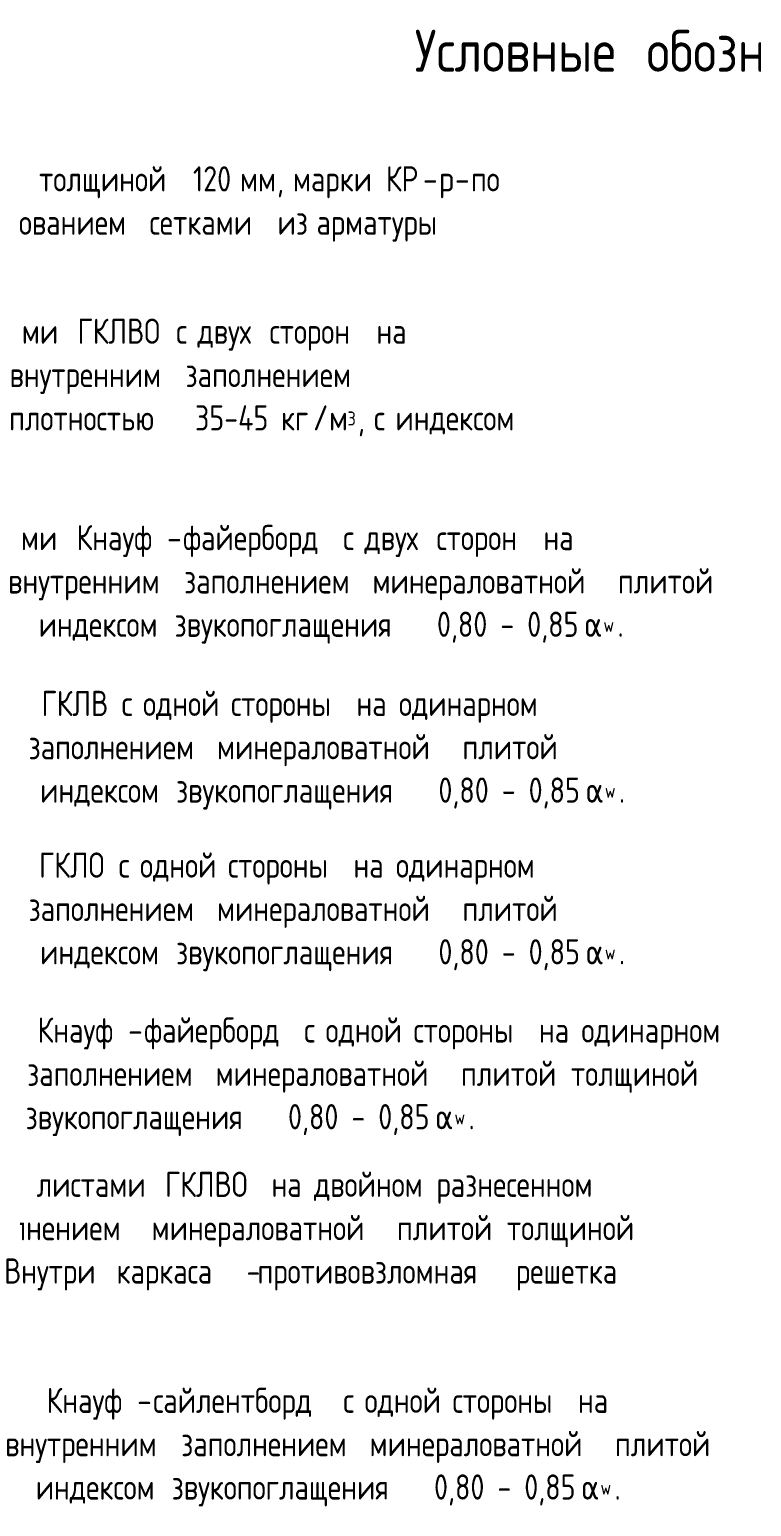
# Model space of a CAD drawing. Header units: millimetres. Extents: x -60946 to 138510, y -262288 to 24501.
# Drawn here: x 126574 to 130014, y -249444 to -242411 of the extents above; entities that cross this region are included whole.
import ezdxf

# ---------------------------------------------------------------- set-up
doc = ezdxf.new("R2010")
doc.units = ezdxf.units.MM
doc.layers.add('Аннотация', color=7, linetype='Continuous', lineweight=20)
doc.styles.add('GOST Common_3', font='', dxfattribs={"width": 0.9, "height": 200})
doc.styles.add('GOST Common_5', font='', dxfattribs={"width": 0.85, "height": 250})
doc.styles.add('GOST Common_7', font='', dxfattribs={"width": 0.9, "height": 120})
doc.styles.add('GOST Common_8', font='', dxfattribs={"width": 0.9, "height": 66.601161})
doc.styles.get('GOST Common_3').set_extended_font_data('GOST Common')
doc.styles.get('GOST Common_5').set_extended_font_data('GOST Common')
doc.styles.get('GOST Common_7').set_extended_font_data('GOST Common')
doc.styles.get('GOST Common_8').set_extended_font_data('GOST Common')

msp = doc.modelspace()

# ---------------------------------------------------------------- texts
at = {"layer": 'Аннотация', "lineweight": 9, "attachment_point": 1}
for s, insert, char_height, width, style in [('Условные', (128408.9279, -242412.029), 200, 1264.10085, 'GOST Common_3'), ('обозначения', (129513.8279, -242412.029), 200, 1722.986775, 'GOST Common_3'), ('толщиной', (126619.4865, -243061.7864), 120, 813.87315, 'GOST Common_5'), (' 120 ', (127290.999, -243061.7864), 120, 346.329, 'GOST Common_5'), ('мм', (127576.749, -243061.7864), 120, 213.56955, 'GOST Common_5'), ('марки', (127829.1615, -243061.7864), 120, 490.63275, 'GOST Common_5'), ('КР', (128272.074, -243061.7864), 120, 213.56955, 'GOST Common_5'), ('\\fGOST Common|b0|i0|c204|p34|;\\W.9;-', (128448.2865, -243061.7864), 120, 92.3544, 'GOST Common_5'), ('\\fGOST Common|b0|i0|c204|p34|;\\W.9;р', (128524.4865, -243061.7864), 120, 92.3544, 'GOST Common_5'), ('\\fGOST Common|b0|i0|c204|p34|;\\W.9;-', (128600.6865, -243061.7864), 120, 92.3544, 'GOST Common_5'), ('по', (128676.8865, -243061.7864), 120, 184.7088, 'GOST Common_5'), (', ', (127752.9615, -243061.7864), 120, 92.3544, 'GOST Common_5'), ('армированием', (126145.6177, -243268.1614), 120, 1165.9743, 'GOST Common_5'), ('сетками', (127145.7427, -243268.1614), 120, 692.658, 'GOST Common_5'), ('из', (127755.3427, -243268.1614), 120, 178.93665, 'GOST Common_5'), ('арматуры', (127941.0802, -243268.1614), 120, 828.303525, 'GOST Common_5'), ('листами', (126190.8615, -243787.2062), 120, 695.544075, 'GOST Common_5'), ('ГКЛВО', (126802.8427, -243787.2062), 120, 522.379575, 'GOST Common_5'), ('\\fGOST Common|b0|i0|c204|p34|;\\W.9;с', (127271.949, -243787.2062), 120, 77.924025, 'GOST Common_5'), ('двух', (127374.3427, -243787.2062), 120, 369.4176, 'GOST Common_5'), ('сторон', (127717.2427, -243787.2062), 120, 571.44285, 'GOST Common_5'), ('на', (128226.8302, -243787.2062), 120, 199.139175, 'GOST Common_5'), ('внутренним', (126478.9927, -243993.5812), 120, 969.7212, 'GOST Common_5'), ('заполнением', (127317.1927, -243993.5812), 120, 1041.873075, 'GOST Common_5'), ('плотностью', (126476.6115, -244199.9562), 120, 998.58195, 'GOST Common_5'), (' 35-45 ', (127300.524, -244199.9562), 120, 571.44285, 'GOST Common_5'), ('кг', (127772.0115, -244199.9562), 120, 184.7088, 'GOST Common_5'), ('\\fGOST Common|b0|i0|c204|p34|;\\W.9;/', (127924.4115, -244199.9562), 120, 92.3544, 'GOST Common_5'), ('\\fGOST Common|b0|i0|c204|p34|;\\W.9;м', (128000.6115, -244199.9562), 120, 106.784775, 'GOST Common_5'), ('\\fGOST Common|b0|i0|c204|p34|;\\W.9;3', (128088.7177, -244229.7197), 66.601161, 60.607575, 'GOST Common_7'), ('\\fGOST Common|b0|i0|c204|p34|;\\W.9;с', (128214.924, -244199.9562), 120, 77.924025, 'GOST Common_5'), ('индексом', (128317.3177, -244199.9562), 120, 738.8352, 'GOST Common_5'), (', ', (128138.724, -244199.9562), 120, 92.3544, 'GOST Common_5'), ('листами', (126186.355, -244769.9253), 120, 695.544075, 'GOST Common_5'), ('Кнауф', (126798.3362, -244769.9253), 120, 522.379575, 'GOST Common_5'), ('файерборд', (127305.5425, -244769.9253), 120, 877.3668, 'GOST Common_5'), ('\\fGOST Common|b0|i0|c204|p34|;\\W.9;с', (128067.5425, -244769.9253), 120, 77.924025, 'GOST Common_5'), ('двух', (128169.9362, -244769.9253), 120, 369.4176, 'GOST Common_5'), ('сторон', (128512.8362, -244769.9253), 120, 571.44285, 'GOST Common_5'), ('на', (129022.4237, -244769.9253), 120, 199.139175, 'GOST Common_5'), ('\\fGOST Common|b0|i0|c204|p34|;\\W.9;-', (127229.3425, -244769.9253), 120, 92.3544, 'GOST Common_5'), ('внутренним', (126472.105, -244976.3003), 120, 969.7212, 'GOST Common_5'), ('заполнением', (127310.305, -244976.3003), 120, 1041.873075, 'GOST Common_5'), ('минераловатной', (128208.0362, -244976.3003), 120, 1370.885625, 'GOST Common_5'), ('плитой', (129377.23, -244976.3003), 120, 588.7593, 'GOST Common_5'), ('индексом', (126617.3612, -245182.6753), 120, 738.8352, 'GOST Common_5'), ('звукопоглащения', (127265.0612, -245182.6753), 120, 1440.151425, 'GOST Common_5'), (' 0,80 - 0,85 ', (128453.305, -245182.6753), 120, 923.544, 'GOST Common_5'), ('α', (129215.305, -245182.6753), 120, 112.556925, 'GOST Common_8'), ('\\fGOST Common|b0|i0|c204|p34|;\\W.9;w', (129308.1737, -245212.4387), 66.601161, 80.8101, 'GOST Common_7'), ('\\fGOST Common|b0|i0|c204|p34|;\\W.9;.', (129374.8487, -245182.6753), 120, 40.40505, 'GOST Common_5'), ('ГКЛВ', (126631.3927, -245559.6848), 120, 415.5948, 'GOST Common_5'), ('одной', (127114.7865, -245559.6848), 120, 461.772, 'GOST Common_5'), ('\\fGOST Common|b0|i0|c204|p34|;\\W.9;с', (127012.3927, -245559.6848), 120, 77.924025, 'GOST Common_5'), ('стороны', (127533.8865, -245559.6848), 120, 678.227625, 'GOST Common_5'), ('на', (128131.5802, -245559.6848), 120, 199.139175, 'GOST Common_5'), ('одинарном', (128333.9865, -245559.6848), 120, 860.05035, 'GOST Common_5'), ('заполнением', (126569.4802, -245766.0598), 120, 1041.873075, 'GOST Common_5'), ('минераловатной', (127467.2115, -245766.0598), 120, 1370.885625, 'GOST Common_5'), ('плитой', (128636.4052, -245766.0598), 120, 588.7593, 'GOST Common_5'), ('индексом', (126624.249, -245972.4348), 120, 738.8352, 'GOST Common_5'), ('звукопоглащения', (127271.949, -245972.4348), 120, 1440.151425, 'GOST Common_5'), (' 0,80 - 0,85 ', (128460.1927, -245972.4348), 120, 923.544, 'GOST Common_5'), ('α', (129222.1927, -245972.4348), 120, 112.556925, 'GOST Common_8'), ('\\fGOST Common|b0|i0|c204|p34|;\\W.9;w', (129315.0615, -246002.1983), 66.601161, 80.8101, 'GOST Common_7'), ('\\fGOST Common|b0|i0|c204|p34|;\\W.9;.', (129381.7365, -245972.4348), 120, 40.40505, 'GOST Common_5'), ('ГКЛО', (126619.4865, -246329.6848), 120, 412.708725, 'GOST Common_5'), ('одной', (127100.499, -246329.6848), 120, 461.772, 'GOST Common_5'), ('стороны', (127519.599, -246329.6848), 120, 678.227625, 'GOST Common_5'), ('на', (128117.2927, -246329.6848), 120, 199.139175, 'GOST Common_5'), ('одинарном', (128319.699, -246329.6848), 120, 860.05035, 'GOST Common_5'), ('\\fGOST Common|b0|i0|c204|p34|;\\W.9;с', (126998.1052, -246329.6848), 120, 77.924025, 'GOST Common_5'), ('заполнением', (126569.4802, -246536.0598), 120, 1041.873075, 'GOST Common_5'), ('минераловатной', (127467.2115, -246536.0598), 120, 1370.885625, 'GOST Common_5'), ('плитой', (128636.4052, -246536.0598), 120, 588.7593, 'GOST Common_5'), ('индексом', (126624.249, -246742.4348), 120, 738.8352, 'GOST Common_5'), ('звукопоглащения', (127271.949, -246742.4348), 120, 1440.151425, 'GOST Common_5'), (' 0,80 - 0,85 ', (128460.1927, -246742.4348), 120, 923.544, 'GOST Common_5'), ('α', (129222.1927, -246742.4348), 120, 112.556925, 'GOST Common_8'), ('\\fGOST Common|b0|i0|c204|p34|;\\W.9;w', (129315.0615, -246772.1983), 66.601161, 80.8101, 'GOST Common_7'), ('\\fGOST Common|b0|i0|c204|p34|;\\W.9;.', (129381.7365, -246742.4348), 120, 40.40505, 'GOST Common_5'), ('Кнауф', (126612.5987, -247114.8265), 120, 522.379575, 'GOST Common_5'), ('файерборд', (127119.805, -247114.8265), 120, 877.3668, 'GOST Common_5'), ('одной', (127984.1987, -247114.8265), 120, 461.772, 'GOST Common_5'), ('\\fGOST Common|b0|i0|c204|p34|;\\W.9;-', (127043.605, -247114.8265), 120, 92.3544, 'GOST Common_5'), ('\\fGOST Common|b0|i0|c204|p34|;\\W.9;с', (127881.805, -247114.8265), 120, 77.924025, 'GOST Common_5'), ('стороны', (128403.2987, -247114.8265), 120, 678.227625, 'GOST Common_5'), ('на', (129000.9925, -247114.8265), 120, 199.139175, 'GOST Common_5'), ('одинарном', (129203.3987, -247114.8265), 120, 860.05035, 'GOST Common_5'), ('заполнением', (126562.5925, -247321.2015), 120, 1041.873075, 'GOST Common_5'), ('минераловатной', (127460.3237, -247321.2015), 120, 1370.885625, 'GOST Common_5'), ('плитой', (128629.5175, -247321.2015), 120, 588.7593, 'GOST Common_5'), ('толщиной', (129153.3925, -247321.2015), 120, 813.87315, 'GOST Common_5'), ('звукопоглащения', (126555.4487, -247527.5765), 120, 1440.151425, 'GOST Common_5'), (' 0,80 - 0,85 ', (127743.6925, -247527.5765), 120, 923.544, 'GOST Common_5'), ('α', (128505.6925, -247527.5765), 120, 112.556925, 'GOST Common_8'), ('\\fGOST Common|b0|i0|c204|p34|;\\W.9;w', (128598.5612, -247557.3399), 66.601161, 80.8101, 'GOST Common_7'), ('\\fGOST Common|b0|i0|c204|p34|;\\W.9;.', (128665.2362, -247527.5765), 120, 40.40505, 'GOST Common_5'), ('листами', (126607.7524, -247849.6493), 120, 695.544075, 'GOST Common_5'), ('ГКЛВО', (127219.7336, -247849.6493), 120, 522.379575, 'GOST Common_5'), ('на', (127726.9399, -247849.6493), 120, 199.139175, 'GOST Common_5'), ('двойном', (127929.3461, -247849.6493), 120, 660.911175, 'GOST Common_5'), ('разнесенном', (128512.7524, -247849.6493), 120, 1024.556625, 'GOST Common_5'), ('заполнением', (126219.6086, -248056.0243), 120, 1041.873075, 'GOST Common_5'), ('минераловатной', (127155.4399, -248056.0243), 120, 1370.885625, 'GOST Common_5'), ('плитой', (128324.6336, -248056.0243), 120, 588.7593, 'GOST Common_5'), ('толщиной', (128848.5086, -248056.0243), 120, 813.87315, 'GOST Common_5'), ('Внутри', (126452.9711, -248262.3993), 120, 603.189675, 'GOST Common_5'), ('каркаса', (126988.7524, -248262.3993), 120, 675.34155, 'GOST Common_5'), (' -', (127545.9649, -248262.3993), 120, 138.5316, 'GOST Common_5'), ('противовзломная', (127660.2649, -248262.3993), 120, 1445.923575, 'GOST Common_5'), ('решетка', (128891.3711, -248262.3993), 120, 724.404825, 'GOST Common_5'), ('Кнауф', (126655.7867, -248878.2721), 120, 522.379575, 'GOST Common_5'), ('сайлентборд', (127162.9929, -248878.2721), 120, 1050.5313, 'GOST Common_5'), ('одной', (128170.2617, -248878.2721), 120, 461.772, 'GOST Common_5'), ('\\fGOST Common|b0|i0|c204|p34|;\\W.9;-', (127086.7929, -248878.2721), 120, 92.3544, 'GOST Common_5'), ('\\fGOST Common|b0|i0|c204|p34|;\\W.9;с', (128067.8679, -248878.2721), 120, 77.924025, 'GOST Common_5'), ('стороны', (128589.3617, -248878.2721), 120, 678.227625, 'GOST Common_5'), ('на', (129187.0554, -248878.2721), 120, 199.139175, 'GOST Common_5'), ('заполнением', (127296.3429, -249084.6471), 120, 1041.873075, 'GOST Common_5'), ('минераловатной', (128194.0742, -249084.6471), 120, 1370.885625, 'GOST Common_5'), ('плитой', (129363.2679, -249084.6471), 120, 588.7593, 'GOST Common_5'), ('внутренним', (126458.1429, -249084.6471), 120, 969.7212, 'GOST Common_5'), ('звукопоглащения', (127251.0992, -249291.0221), 120, 1440.151425, 'GOST Common_5'), (' 0,80 - 0,85 ', (128439.3429, -249291.0221), 120, 923.544, 'GOST Common_5'), ('индексом', (126603.3992, -249291.0221), 120, 738.8352, 'GOST Common_5'), ('α', (129201.3429, -249291.0221), 120, 112.556925, 'GOST Common_8'), ('\\fGOST Common|b0|i0|c204|p34|;\\W.9;w', (129294.2117, -249320.7855), 66.601161, 80.8101, 'GOST Common_7'), ('\\fGOST Common|b0|i0|c204|p34|;\\W.9;.', (129360.8867, -249291.0221), 120, 40.40505, 'GOST Common_5')]:
    msp.add_mtext(s, dxfattribs=dict(at, insert=insert, char_height=char_height, width=width, style=style))

doc.saveas('drawing.dxf')
